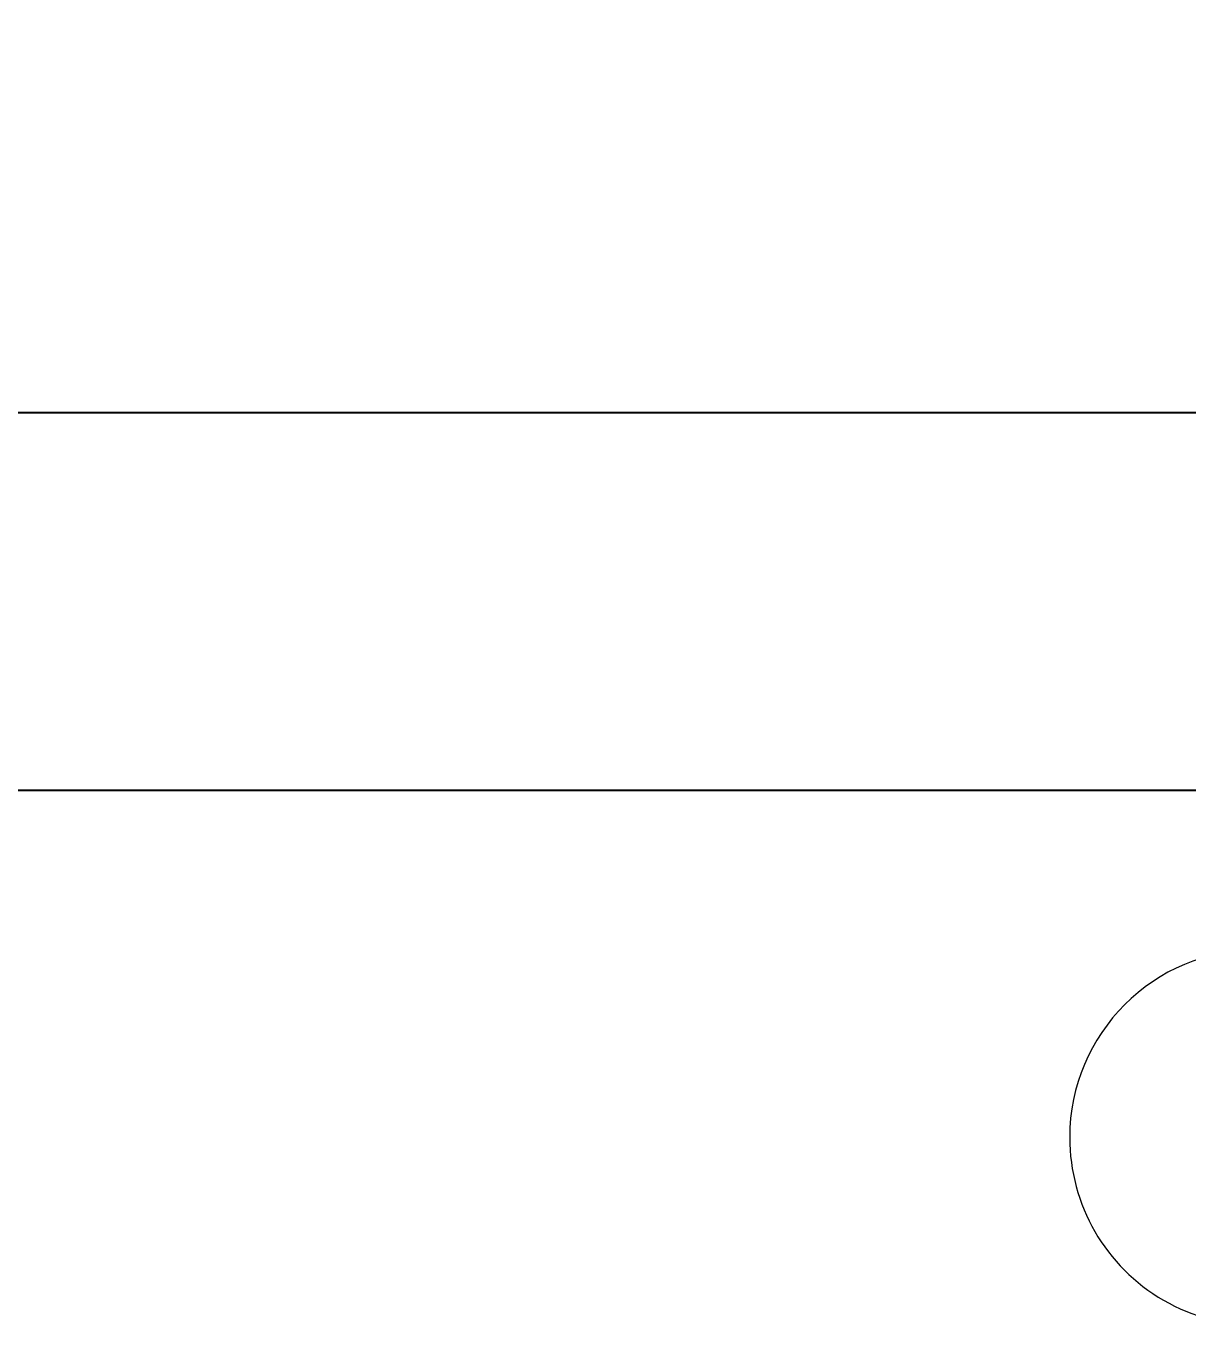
# Model space of a CAD drawing. Header units: millimetres. Extents: x -32954 to 151739, y -65671 to 56243.
# Drawn here: x -25072 to -22598, y -38232 to -35449 of the extents above; entities that cross this region are included whole.
import ezdxf

# ---------------------------------------------------------------- set-up
doc = ezdxf.new("R2010")
doc.units = ezdxf.units.MM
doc.layers.add('Оси', color=7, linetype='Continuous', lineweight=9)
doc.layers.add('Размеры', color=7, linetype='Continuous', lineweight=9)
doc.styles.add('GOST Common', font='GOST_Common.ttf', dxfattribs={"width": 0.9, "height": 250})
doc.dimstyles.new('ADSK_Проверочный', dxfattribs={"dimscale": 304.8, "dimtxt": 251.428749, "dimasz": 0.463911, "dimexe": 0.492126, "dimexo": 0.492126, "dimgap": 0.164042, "dimtad": 1, "dimdec": 0, "dimdsep": 46, "dimtxsty": 'GOST Common', "dimblk1": 'OBLIQUE', "dimblk2": 'OBLIQUE', "dimsah": 1, "dimcen": 0.09, "dimazin": 0, "dimtfac": 1, "dimtdec": 4, "dimtix": 1, "dimtmove": 0, "dimatfit": 3, "dimfxl": 1, "dimtvp": 1, "dimtolj": 1, "dimtzin": 0, "dimarcsym": 2})

# ---------------------------------------------------------------- blocks, each defined once
blk = doc.blocks.new('Ось сетки - D8-4846-В_АР_ПЭ_02 Этаж')
at = {"layer": 'Оси', "lineweight": 18}
for start, end in [(360, 180), (180, 360)]:
    blk.add_arc((0, 0), 4, start, end, dxfattribs=at)
blk = doc.blocks.new('_Oblique')
at = {"color": 0, "linetype": 'ByBlock', "lineweight": -2}
blk.add_line((-0.5, -0.5), (0.5, 0.5), dxfattribs=at)
blk = doc.blocks.new('*D144')
at = {"layer": 'Defpoints', "color": 0, "transparency": 16777216}
for p in [(-29950, -34904.4), (-22450, -34904.4), (-22450, -36271.3)]:
    blk.add_point(p, dxfattribs=at)
at = {"layer": 'Размеры', "color": 0, "lineweight": -2, "transparency": 16777216}
for p, q in [((-29950, -35054.4), (-29950, -36421.3)), ((-22450, -35054.4), (-22450, -36421.3)), ((-29950, -36271.3), (-22450, -36271.3))]:
    blk.add_line(p, q, dxfattribs=at)
at = {"layer": 'Размеры', "color": 0, "lineweight": -2, "transparency": 16777216, "xscale": 141.4, "yscale": 141.4, "zscale": 141.4, "rotation": 180}
blk.add_blockref('_Oblique', (-29950, -36271.3), dxfattribs=at)
at = {"layer": 'Размеры', "color": 0, "lineweight": -2, "transparency": 16777216, "xscale": 141.4, "yscale": 141.4, "zscale": 141.4}
blk.add_blockref('_Oblique', (-22450, -36271.3), dxfattribs=at)
at = {"layer": 'Размеры', "color": 0, "transparency": 16777216, "insert": (-26200, -36096.3), "char_height": 250, "width": 756.843, "attachment_point": 5, "style": 'GOST Common'}
blk.add_mtext('\\A1;7500', dxfattribs=at)
blk = doc.blocks.new('*D150')
at = {"layer": 'Defpoints', "color": 0, "transparency": 16777216}
for p in [(-30280, -35219.4), (260, -35219.4), (260, -37075.1)]:
    blk.add_point(p, dxfattribs=at)
at = {"layer": 'Размеры', "color": 0, "lineweight": -2, "transparency": 16777216}
for p, q in [((-30280, -35369.4), (-30280, -37225.1)), ((260, -35369.4), (260, -37225.1)), ((-30280, -37075.1), (260, -37075.1))]:
    blk.add_line(p, q, dxfattribs=at)
at = {"layer": 'Размеры', "color": 0, "lineweight": -2, "transparency": 16777216, "xscale": 141.4, "yscale": 141.4, "zscale": 141.4, "rotation": 180}
blk.add_blockref('_Oblique', (-30280, -37075.1), dxfattribs=at)
at = {"layer": 'Размеры', "color": 0, "lineweight": -2, "transparency": 16777216, "xscale": 141.4, "yscale": 141.4, "zscale": 141.4}
blk.add_blockref('_Oblique', (260, -37075.1), dxfattribs=at)
at = {"layer": 'Размеры', "color": 0, "transparency": 16777216, "insert": (-15010, -36900.1), "char_height": 250, "width": 971.623, "attachment_point": 5, "style": 'GOST Common'}
blk.add_mtext('\\A1;30540', dxfattribs=at)

msp = doc.modelspace()

# ---------------------------------------------------------------- block references
at = {"layer": 'Оси', "lineweight": 18, "xscale": 99.99999999999993, "yscale": 99.99999999999993, "zscale": 99.99999999999993, "rotation": 180}
msp.add_blockref('Ось сетки - D8-4846-В_АР_ПЭ_02 Этаж', (-22450, -37814.4), dxfattribs=at)

# ---------------------------------------------------------------- dimensions: what is measured, and where the dimension line sits
at = {"layer": 'Размеры'}
for base, p1, p2, override, picture, middle in [((-22450, -36271.3), (-29950, -34904.4), (-22450, -34904.4), {"dimpost": '<>', "dimfxl": 7500.000127}, '*D144', (-26200, -36096.3)), ((260, -37075.1), (-30280, -35219.4), (260, -35219.4), {"dimpost": '<>', "dimfxl": 30540}, '*D150', (-15010, -36900.1))]:
    dim = msp.add_linear_dim(base=base, p1=p1, p2=p2, dimstyle='ADSK_Проверочный', override=override, dxfattribs=at)
    dim.commit()
    dim.dimension.update_dxf_attribs({"geometry": picture, "text_midpoint": middle})

doc.saveas('drawing.dxf')
